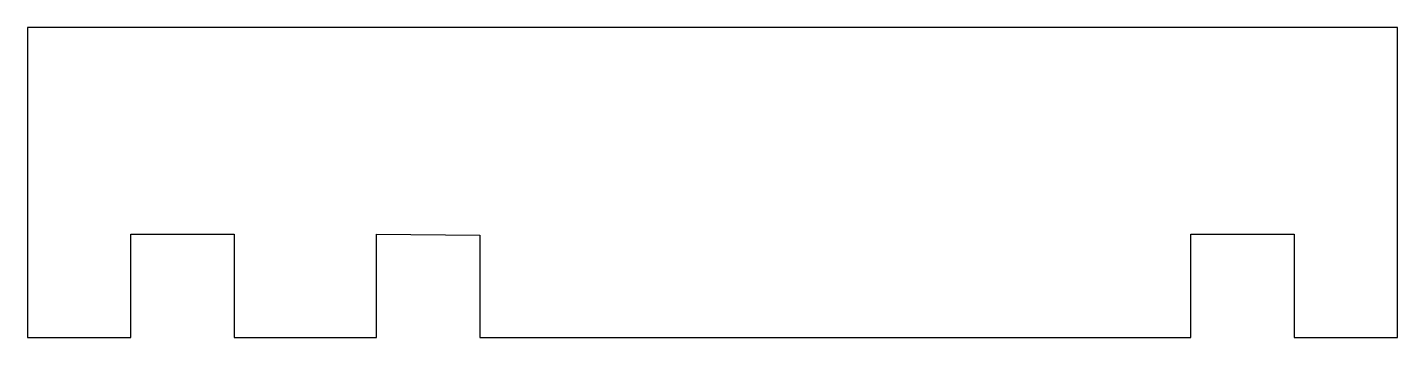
# Model space of a CAD drawing. Extents: x -26.5 to 26.5, y -6 to 6.
import ezdxf

# ---------------------------------------------------------------- set-up
doc = ezdxf.new("R2010")
doc.units = 0
doc.layers.get('0').update_dxf_attribs({"linetype": 'CONTINUOUS'})

msp = doc.modelspace()

# ---------------------------------------------------------------- linework, layer by layer
at = {"color": 7, "linetype": 'CONTINUOUS'}
for p, q in [((26.5, 6), (-26.5, 6)), ((-26.5, 6), (-26.5, -6)), ((26.5, -6), (26.5, 6)), ((-22.5, -6), (-22.5, -2)), ((-22.5, -2), (-18.5, -2)), ((-18.5, -2), (-18.5, -6)), ((-13, -6), (-13, -2)), ((-13, -2), (-9, -2.038)), ((-9, -2.038), (-9, -6)), ((18.5, -6), (18.5, -2)), ((18.5, -2), (22.5, -2)), ((22.5, -2), (22.5, -6)), ((-26.5, -6), (-22.5, -6)), ((-18.5, -6), (-13, -6)), ((-9, -6), (18.5, -6)), ((22.5, -6), (26.5, -6))]:
    msp.add_line(p, q, dxfattribs=at)

doc.saveas('drawing.dxf')
